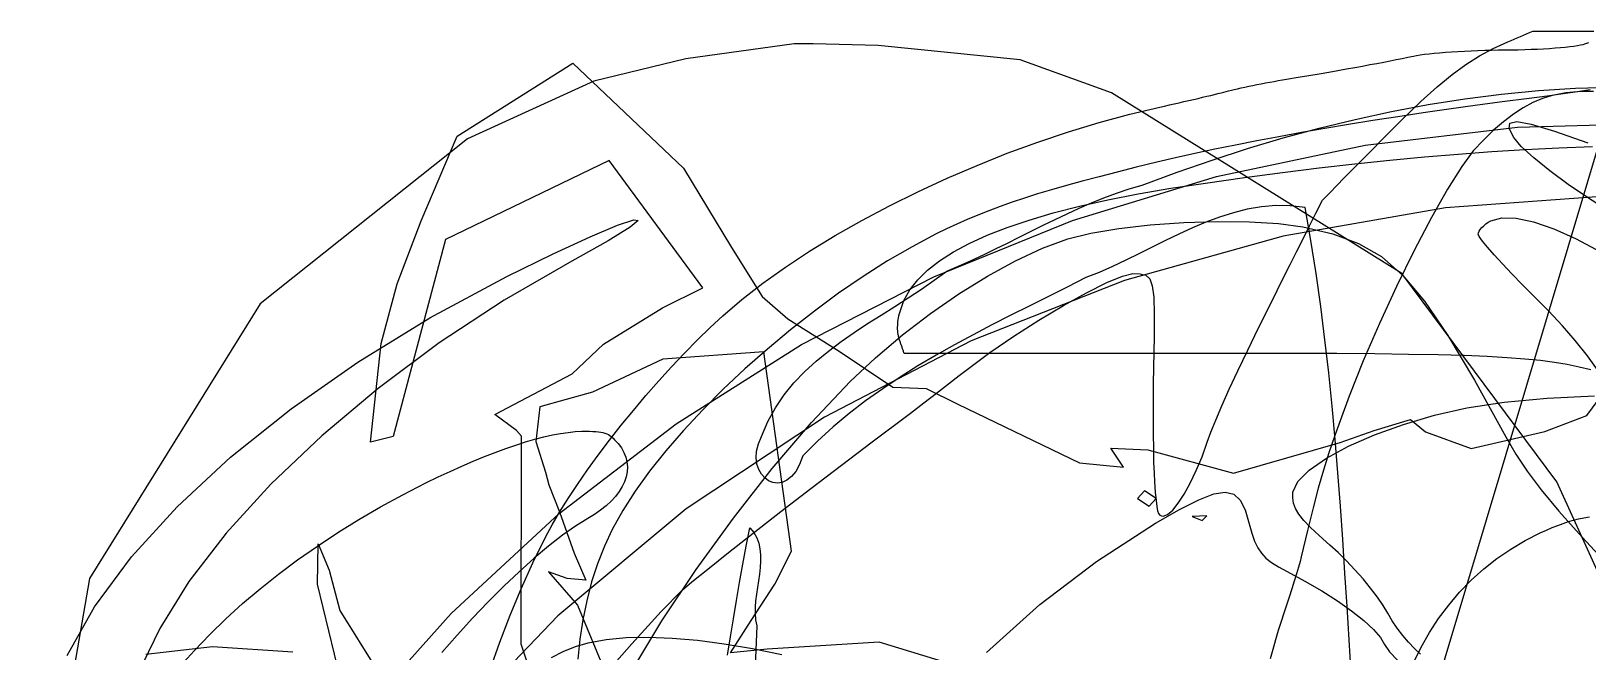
# Model space of a CAD drawing. Extents: x -75 to 75, y -75 to 75.
# Drawn here: x -74.8 to -2.5, y 46.6 to 75.5 of the extents above; entities that cross this region are included whole.
import ezdxf

# ---------------------------------------------------------------- set-up
doc = ezdxf.new("R2010")
doc.units = 0
for name, color, linetype in [('butterfly', 7, 'CONTINUOUS'), ('crown', 7, 'CONTINUOUS'), ('darth', 7, 'CONTINUOUS'), ('heart', 7, 'CONTINUOUS'), ('hellokitty', 7, 'CONTINUOUS'), ('ironman', 7, 'CONTINUOUS'), ('jackskellington', 7, 'CONTINUOUS'), ('mushroom', 7, 'CONTINUOUS'), ('nes', 7, 'CONTINUOUS'), ('skullbones', 7, 'CONTINUOUS'), ('star', 7, 'CONTINUOUS'), ('stormtrooper', 7, 'CONTINUOUS'), ('thundercats', 7, 'CONTINUOUS'), ('wolf', 7, 'CONTINUOUS')]:
    doc.layers.add(name, color=color, linetype=linetype)

msp = doc.modelspace()

# ---------------------------------------------------------------- linework, layer by layer
at = {"layer": 'butterfly', "color": 7}
msp.add_lwpolyline([(-69.470214, 46.529691), (-66.378142, 46.890264), (-62.6514, 46.629189)], dxfattribs=at)
at = {"layer": 'crown', "color": 7}
msp.add_lwpolyline([(-10.571885, 46.157477), (-10.233446, 46.855542), (-9.850021, 47.531837), (-9.42364, 48.18346), (-8.956332, 48.807521), (-8.450126, 49.401122), (-7.907053, 49.961364), (-7.329143, 50.485349), (-6.718425, 50.970176), (-6.07693, 51.41296), (-5.406685, 51.810789), (-4.709723, 52.160772), (-4.418525, 52.291896), (-4.145683, 52.409337), (-3.887296, 52.513816), (-3.639465, 52.606071), (-3.39829, 52.686815), (-3.159871, 52.756775), (-2.920309, 52.816677), (-2.675704, 52.867245), (-2.422157, 52.909209)], dxfattribs=at)
at = {"layer": 'darth', "color": 7}
for points in [[(-1.645409, 67.195165), (-2.509278, 67.743785), (-3.401168, 68.358028), (-4.255491, 68.991047), (-5.00666, 69.596004), (-5.589087, 70.126037), (-5.937185, 70.534306), (-6.148706, 70.952336), (-6.121158, 71.206017), (-5.79807, 71.281139), (-5.122965, 71.163506), (-4.039368, 70.838919), (-2.490807, 70.293175)], [(-46.908249, 45.753289), (-45.503169, 48.069795), (-43.908836, 50.463361), (-42.181382, 52.853145), (-40.376946, 55.158311), (-38.55166, 57.298027), (-36.761666, 59.191456), (-35.583676, 60.299477), (-34.332257, 61.359879), (-33.031828, 62.356649), (-31.706797, 63.27378), (-30.381578, 64.095248), (-29.080581, 64.805045), (-27.828222, 65.387151), (-26.648909, 65.825555), (-25.586177, 66.094275), (-24.283146, 66.314036), (-22.816934, 66.480889), (-21.264662, 66.590896), (-19.703452, 66.640105), (-18.210423, 66.624582), (-16.862696, 66.540379), (-15.737391, 66.383553), (-14.337988, 66.054389), (-13.143793, 65.618175), (-12.083559, 65.001288), (-11.086039, 64.130102), (-10.079984, 62.93101), (-8.994146, 61.330381), (-7.757279, 59.2546), (-6.298135, 56.630052), (-5.836133, 55.828428), (-5.31194, 55.031407), (-4.66524, 54.169286), (-3.835718, 53.172359), (-2.763059, 51.970913), (-1.386946, 50.495238)], [(-1.960788, 59.636644), (-2.514338, 60.391092), (-3.077731, 61.098355), (-3.670768, 61.784336), (-4.31325, 62.474959), (-5.02498, 63.196138), (-5.540449, 63.712509), (-6.021336, 64.206389), (-6.457117, 64.666101), (-6.837266, 65.079963), (-7.151259, 65.436297), (-7.388571, 65.723433), (-7.538676, 65.929681), (-7.59105, 66.043371), (-7.579061, 66.111652), (-7.544702, 66.187756), (-7.490379, 66.269129), (-7.418505, 66.35322), (-7.331486, 66.437472), (-7.231733, 66.519342), (-7.121656, 66.596264), (-7.003661, 66.665702), (-6.491978, 66.810688), (-5.822854, 66.792372), (-5.012559, 66.61729), (-4.077364, 66.291972), (-3.033541, 65.822947), (-1.897359, 65.216742)]]:
    msp.add_lwpolyline(points, dxfattribs=at)
at = {"layer": 'heart', "color": 7}
msp.add_lwpolyline([(-0.617346, 47.258996), (-3.933457, 54.535037), (-11.138943, 64.209971), (-24.615054, 72.606082), (-28.866028, 74.149482), (-35.462972, 74.810943), (-38.479222, 74.890318), (-39.361166, 74.890318), (-44.38825, 74.193582), (-48.66568, 73.161707), (-54.53943, 70.480596), (-64.170264, 62.807679), (-72.098944, 50.037121), (-74.674222, 35.096982), (-72.733944, 22.070662), (-71.825541, 18.578162), (-70.42325, 14.935732), (-68.650541, 10.966988), (-58.605194, -3.937902), (-43.850264, -18.525263)], dxfattribs=at)
at = {"layer": 'hellokitty', "color": 7}
msp.add_lwpolyline([(-50.634042, 46.379518), (-50.08475, 46.658148), (-49.51791, 46.881699), (-48.932812, 47.051086), (-48.095064, 47.206133), (-47.161473, 47.294463), (-46.138984, 47.317605), (-45.034539, 47.277126), (-43.855087, 47.174549), (-42.607569, 47.011422), (-41.298932, 46.789279), (-39.936124, 46.509665)], dxfattribs=at)
at = {"layer": 'ironman', "color": 7}
for points in [[(-13.480623, 45.640022), (-13.579134, 47.19196), (-13.676704, 48.744278), (-13.775682, 50.296672), (-13.878414, 51.848824), (-13.98725, 53.400442), (-14.104536, 54.951208), (-14.23262, 56.500817), (-14.373851, 58.048964), (-14.530576, 59.595344), (-14.705143, 61.13965), (-14.8999, 62.681574), (-15.117194, 64.220811), (-15.359374, 65.757048), (-15.628786, 67.289986), (-16.314859, 67.364871), (-16.990018, 67.370628), (-17.655177, 67.314094), (-18.311252, 67.202122), (-18.959158, 67.041552), (-19.599808, 66.839238), (-20.234118, 66.602019), (-20.863001, 66.336747), (-21.487375, 66.050263), (-22.108152, 65.749417), (-22.726247, 65.441047), (-23.342575, 65.132008), (-23.958052, 64.829144), (-24.573591, 64.539296), (-25.190107, 64.269319), (-25.808516, 64.026049), (-26.673533, 63.588582), (-27.545143, 63.152473), (-28.420695, 62.715141), (-29.297543, 62.274), (-30.173033, 61.826474), (-31.044521, 61.369971), (-31.909354, 60.901912), (-32.764885, 60.419709), (-33.608464, 59.920783), (-34.437444, 59.40255), (-35.249172, 58.862424), (-36.041003, 58.297819), (-36.810287, 57.70616), (-37.554374, 57.084856), (-38.270615, 56.431331), (-38.956361, 55.742991), (-39.106461, 55.339577), (-39.284077, 55.019393), (-39.482449, 54.777743), (-39.694826, 54.609931), (-39.914455, 54.511269), (-40.13458, 54.477058), (-40.348445, 54.502599), (-40.549297, 54.583218), (-40.730382, 54.714206), (-40.884943, 54.890875), (-41.006228, 55.108524), (-41.087486, 55.362468), (-41.121957, 55.648006), (-41.102878, 55.960449), (-41.023517, 56.295105), (-40.877106, 56.647273), (-40.584755, 57.33946), (-40.232116, 57.982032), (-39.825097, 58.579575), (-39.369613, 59.136654), (-38.871579, 59.657848), (-38.336906, 60.14774), (-37.771513, 60.610898), (-37.181307, 61.051907), (-36.572204, 61.475336), (-35.950119, 61.885769), (-35.320963, 62.287775), (-34.690651, 62.685937), (-34.065097, 63.08483), (-33.450214, 63.489029), (-32.851914, 63.903108), (-32.276113, 64.331651), (-31.701156, 64.574421), (-31.132783, 64.828204), (-30.569781, 65.090832), (-30.010947, 65.360153), (-29.455076, 65.633988), (-28.900958, 65.910185), (-28.347391, 66.186579), (-27.793167, 66.460998), (-27.237079, 66.731285), (-26.677921, 66.995278), (-26.114486, 67.250805), (-25.545569, 67.495709), (-24.969963, 67.72782), (-24.386461, 67.944976), (-23.793858, 68.145018), (-23.190947, 68.325776), (-21.57328, 68.924163), (-19.941931, 69.489979), (-18.297791, 70.020816), (-16.641752, 70.514265), (-14.974707, 70.967923), (-13.297547, 71.379375), (-11.611164, 71.746213), (-9.91645, 72.06603), (-8.214297, 72.336421), (-6.505598, 72.554966), (-4.791243, 72.71927), (-3.072125, 72.826918), (-1.349135, 72.875497)], [(-42.458183, 46.478324), (-42.322778, 47.325273), (-42.184139, 48.171677), (-42.041739, 49.017435), (-41.895054, 49.86247), (-41.743551, 50.706676), (-41.586706, 51.54997), (-41.423988, 52.392254), (-41.238311, 52.175273), (-41.101055, 51.939493), (-41.00657, 51.687023), (-40.949217, 51.419987), (-40.923337, 51.140494), (-40.923295, 50.850655), (-40.943445, 50.552594), (-40.978128, 50.248415), (-41.021703, 49.940242), (-41.068523, 49.630182), (-41.112942, 49.320358), (-41.149312, 49.012874), (-41.171975, 48.709852), (-41.175305, 48.413403), (-41.153659, 48.125641), (-41.101363, 47.848685), (-41.168004, 45.97454)]]:
    msp.add_lwpolyline(points, dxfattribs=at)
at = {"layer": 'jackskellington', "color": 7}
for points in [[(-48.532229, 45.165542), (-46.906787, 47.010271), (-45.536993, 48.506458), (-44.55861, 49.4941), (-44.10732, 49.883169), (-43.376238, 50.480452), (-42.412192, 51.249358), (-41.262018, 52.153294), (-39.972544, 53.155657), (-38.590612, 54.219863), (-37.163048, 55.309306), (-35.736688, 56.3874), (-35.173037, 56.812249), (-34.574045, 57.265662), (-33.958056, 57.733631), (-33.343407, 58.20216), (-32.748446, 58.657235), (-32.191506, 59.084858), (-31.690931, 59.471022), (-31.265063, 59.801725), (-30.264326, 60.543557), (-29.153149, 61.302247), (-27.993348, 62.042118), (-26.846735, 62.72748), (-25.77512, 63.322653), (-24.840316, 63.791955), (-24.104136, 64.099704), (-23.628392, 64.210214), (-23.284958, 64.198925), (-23.026748, 64.13267), (-22.84299, 63.962832), (-22.722909, 63.640808), (-22.655733, 63.117988), (-22.630686, 62.34576), (-22.636996, 61.275529), (-22.663886, 59.85868), (-22.67708, 59.078911), (-22.684689, 58.288345), (-22.68689, 57.50879), (-22.683842, 56.762073), (-22.67572, 56.069996), (-22.66269, 55.454388), (-22.644927, 54.937055), (-22.622597, 54.539813), (-22.58463, 54.051043), (-22.550016, 53.672682), (-22.515182, 53.390779), (-22.476556, 53.191392), (-22.430566, 53.060582), (-22.373639, 52.98441), (-22.302204, 52.948932), (-22.212686, 52.940211), (-22.011183, 53.012257), (-21.77579, 53.21798), (-21.515774, 53.541745), (-21.240401, 53.967929), (-20.958939, 54.480899), (-20.680653, 55.065023), (-20.414811, 55.704682), (-20.170678, 56.384234), (-20.00619, 56.840579), (-19.780171, 57.403829), (-19.494253, 58.07043), (-19.150069, 58.836807), (-18.749248, 59.699391), (-18.293423, 60.65462), (-17.784225, 61.698921), (-17.223285, 62.828736), (-16.923061, 63.428591), (-16.622837, 64.028446), (-16.322613, 64.628298), (-16.022389, 65.228152), (-15.722165, 65.828013), (-15.42194, 66.427868), (-15.121716, 67.027723), (-14.821492, 67.627578), (-14.483635, 67.970001), (-14.145777, 68.312432), (-13.80792, 68.654858), (-13.470063, 68.997287), (-13.132205, 69.339713), (-12.794348, 69.682141), (-12.45649, 70.024567), (-12.118633, 70.366996), (-11.114302, 71.371676), (-10.246721, 72.206529), (-9.48533, 72.895419), (-8.799571, 73.462189), (-8.158884, 73.930692), (-7.53271, 74.324779), (-6.890487, 74.668297), (-6.201658, 74.985108), (-6.0581, 75.046997), (-5.914541, 75.108888), (-5.770982, 75.170774), (-5.627424, 75.232668), (-5.483865, 75.294553), (-5.340306, 75.356448), (-5.196747, 75.418333), (-5.053189, 75.480225), (-4.580576, 75.480225), (-4.107962, 75.480225), (-3.635349, 75.480225), (-3.162736, 75.480225), (-2.690123, 75.480225), (-2.21751, 75.480225)], [(-2.232262, 72.681647), (-2.747062, 72.67318), (-3.164801, 72.650405), (-3.516305, 72.612313), (-3.832402, 72.557861), (-4.143918, 72.486022), (-4.591873, 72.347087), (-5.042347, 72.156344), (-5.495665, 71.913559), (-5.952148, 71.61851), (-6.412122, 71.270965), (-6.875909, 70.870706), (-7.343833, 70.417497), (-7.816218, 69.911122), (-8.353084, 69.196663), (-9.012079, 68.141614), (-9.758418, 66.814732), (-10.557319, 65.284797), (-11.373996, 63.620578), (-12.173666, 61.890841), (-12.921545, 60.164369), (-13.58285, 58.50992), (-13.943208, 57.548183), (-14.252958, 56.685811), (-14.525685, 55.877309), (-14.774969, 55.077152), (-15.014394, 54.239844), (-15.257543, 53.31987), (-15.517996, 52.271717), (-15.809338, 51.049889), (-15.86274, 50.838999), (-15.936117, 50.573411), (-16.026178, 50.263858), (-16.129633, 49.921071), (-16.243191, 49.555788), (-16.363561, 49.178748), (-16.487455, 48.800688), (-16.61158, 48.432338), (-16.738374, 48.050632), (-16.869913, 47.634292), (-17.002373, 47.196732), (-17.131925, 46.751377), (-17.254743, 46.311649)]]:
    msp.add_lwpolyline(points, dxfattribs=at)
at = {"layer": 'mushroom', "color": 7}
for points in [[(-2.346977, 59.739554), (-2.889404, 59.867973), (-3.449608, 59.98148), (-4.046332, 60.080958), (-4.698318, 60.167304), (-5.424309, 60.241413), (-6.243047, 60.30419), (-7.173276, 60.35652), (-8.233738, 60.399299), (-9.443176, 60.433428), (-10.820332, 60.459788), (-12.38395, 60.479289), (-14.152772, 60.492836), (-16.14554, 60.501303), (-18.380998, 60.505593), (-20.877889, 60.506721), (-21.713616, 60.506637), (-22.549342, 60.506546), (-23.385069, 60.506459), (-24.220796, 60.506369), (-25.056522, 60.506284), (-25.892249, 60.506194), (-26.727975, 60.506103), (-27.563702, 60.506019), (-28.39943, 60.505931), (-29.235154, 60.505844), (-30.070882, 60.505751), (-30.90661, 60.505666), (-31.742335, 60.505576), (-32.578063, 60.505491), (-33.413787, 60.505398), (-34.249515, 60.505313), (-34.262187, 60.541689), (-34.274859, 60.578064), (-34.287531, 60.61444), (-34.300202, 60.650813), (-34.312874, 60.687191), (-34.325546, 60.723567), (-34.338218, 60.75994), (-34.350889, 60.796318), (-34.363561, 60.832694), (-34.376233, 60.869069), (-34.388905, 60.905445), (-34.401577, 60.941818), (-34.414248, 60.978193), (-34.42692, 61.014572), (-34.439592, 61.050945), (-34.452264, 61.087323), (-34.476563, 61.162211), (-34.49756, 61.238058), (-34.515256, 61.314961), (-34.529649, 61.393009), (-34.540712, 61.472297), (-34.548473, 61.552916), (-34.552932, 61.634964), (-34.554061, 61.718522), (-34.551803, 61.803699), (-34.546328, 61.890573), (-34.537551, 61.979247), (-34.525472, 62.069806), (-34.510091, 62.162347), (-34.49138, 62.256962), (-34.469366, 62.353742), (-34.444023, 62.452782), (-34.259252, 62.962018), (-33.984029, 63.45177), (-33.617682, 63.92233), (-33.159531, 64.373973), (-32.608901, 64.806987), (-31.965118, 65.221658), (-31.227508, 65.618271), (-30.395393, 65.997106), (-29.468098, 66.35845), (-28.444946, 66.702586), (-27.325263, 67.0298), (-26.108374, 67.340377), (-24.793602, 67.634594), (-23.380273, 67.912743), (-21.86771, 68.175106), (-20.255238, 68.421971), (-18.439089, 68.676798), (-16.681313, 68.909933), (-14.974592, 69.121857), (-13.311608, 69.313071), (-11.685042, 69.484052), (-10.087574, 69.635298), (-8.511888, 69.76729), (-6.950663, 69.880524), (-5.396582, 69.975489), (-3.842326, 70.052671), (-2.280576, 70.112558)], [(-67.897872, 45.948384), (-67.222711, 46.701361), (-66.510558, 47.440747), (-65.762226, 48.165863), (-64.978545, 48.876033), (-64.160341, 49.570582), (-63.308436, 50.248827), (-62.423655, 50.910093), (-61.506825, 51.553704), (-60.558767, 52.178976), (-59.580306, 52.78524), (-58.572267, 53.371813), (-57.535479, 53.938019), (-56.470759, 54.483176), (-55.900021, 54.761044), (-55.341602, 55.022963), (-54.796219, 55.268694), (-54.264588, 55.497999), (-53.747419, 55.710645), (-53.24543, 55.906392), (-52.759333, 56.085005), (-52.289845, 56.246252), (-51.83768, 56.389892), (-51.403552, 56.51569), (-50.988174, 56.623403), (-50.592265, 56.712808), (-50.216534, 56.78366), (-49.861699, 56.835721), (-49.52847, 56.868764), (-49.217569, 56.882537), (-49.02914, 56.88423), (-48.859934, 56.883665), (-48.708217, 56.880392), (-48.572259, 56.873703), (-48.450328, 56.863007), (-48.340693, 56.847739), (-48.241625, 56.827306), (-48.15139, 56.801115), (-48.068258, 56.768578), (-47.9905, 56.729115), (-47.916383, 56.682136), (-47.844177, 56.627055), (-47.772151, 56.563287), (-47.698573, 56.490245), (-47.621712, 56.407345), (-47.539839, 56.313994), (-47.385532, 56.110165), (-47.265827, 55.898882), (-47.18024, 55.681339), (-47.128286, 55.458734), (-47.10949, 55.232259), (-47.123347, 55.00312), (-47.169378, 54.772519), (-47.247102, 54.541639), (-47.356031, 54.311695), (-47.495683, 54.083874), (-47.665569, 53.859375), (-47.865205, 53.6394), (-48.094107, 53.425145), (-48.35179, 53.217813), (-48.637766, 53.018593), (-48.951552, 52.828691), (-49.515155, 52.481346), (-50.122644, 52.053057), (-50.767022, 51.551299), (-51.441291, 50.983567), (-52.138453, 50.35733), (-52.851507, 49.680073), (-53.573454, 48.95928), (-54.297301, 48.202436), (-55.016044, 47.417015), (-55.722689, 46.610503)]]:
    msp.add_lwpolyline(points, dxfattribs=at)
at = {"layer": 'nes', "color": 7}
msp.add_lwpolyline([(-73.137133, 46.465607), (-71.856233, 48.732693), (-70.138445, 51.044358), (-68.020475, 53.368957), (-65.539022, 55.674834), (-62.730789, 57.93034), (-59.63248, 60.103824), (-56.280798, 62.163648), (-52.712445, 64.07815), (-50.558347, 65.129561), (-48.828644, 65.925961), (-47.564822, 66.45749), (-46.808382, 66.714298), (-46.60081, 66.686527), (-46.983605, 66.364306), (-47.998256, 65.737784), (-49.686258, 64.797103), (-52.830566, 62.976335), (-55.84284, 60.991712), (-58.68164, 58.880215), (-61.30553, 56.678843), (-63.673076, 54.424581), (-65.742837, 52.15442), (-67.473373, 49.905343), (-68.823253, 47.71435), (-69.896155, 45.527365)], dxfattribs=at)
at = {"layer": 'skullbones', "color": 7}
for points in [[(-10.270438, 46.526369), (-10.549222, 46.78736), (-10.825768, 47.079948), (-11.09388, 47.397192), (-11.34736, 47.732144), (-11.580011, 48.077881), (-11.785636, 48.427452), (-11.997997, 48.781494), (-12.267837, 49.173704), (-12.584118, 49.591074), (-12.935808, 50.020588), (-13.311871, 50.449241), (-13.701273, 50.864009), (-14.092979, 51.251896), (-14.475955, 51.599878), (-14.974724, 52.040021), (-15.375227, 52.4176), (-15.685983, 52.744792), (-15.915512, 53.033759), (-16.072331, 53.296677), (-16.16496, 53.54571), (-16.20192, 53.793036), (-16.191729, 54.050815), (-15.968852, 54.546295), (-15.436921, 55.080985), (-14.638021, 55.634479), (-13.614238, 56.186359), (-12.407656, 56.716217), (-11.06036, 57.203635), (-9.614436, 57.628216), (-8.111969, 57.969532), (-6.384969, 58.232978), (-4.380305, 58.421209), (-2.185395, 58.534214)], [(-30.422198, 46.612459), (-27.94437, 48.830324), (-25.317913, 50.840004), (-22.570231, 52.610753), (-21.45326, 53.247241), (-20.563491, 53.701285), (-19.869178, 53.972696), (-19.33857, 54.061254), (-18.939917, 53.966769), (-18.64147, 53.689034), (-18.411481, 53.227852), (-18.218199, 52.583008), (-18.097646, 52.14328), (-17.971185, 51.778311), (-17.827644, 51.47403), (-17.655861, 51.216355), (-17.444667, 50.99121), (-17.182896, 50.784513), (-16.859381, 50.582194), (-16.462956, 50.370168), (-15.633067, 49.927509), (-14.845982, 49.466165), (-14.117924, 48.998252), (-13.465111, 48.535885), (-12.903766, 48.09119), (-12.450107, 47.676278), (-12.120356, 47.303271), (-11.930732, 46.984281), (-11.707972, 46.634802), (-11.33166, 46.256161)]]:
    msp.add_lwpolyline(points, dxfattribs=at)
at = {"layer": 'star', "color": 7}
msp.add_lwpolyline([(47.49093, -73.695502), (0.780248, -39.238596), (-45.095722, -74.904175), (-28.237284, -17.734166), (-74.804253, 16.935468), (-17.674481, 17.811548), (-0.578486, 74.904172), (17.871219, 18.275578), (75.004095, 18.891136), (29.276864, -16.983342), (47.49093, -73.695502)], dxfattribs=at)
at = {"layer": 'stormtrooper', "color": 7}
for points in [[(-53.486767, 45.812917), (-53.039862, 47.083307), (-52.558956, 48.333057), (-52.043878, 49.562838), (-51.494461, 50.773337), (-50.910544, 51.965232), (-50.606853, 52.532329), (-50.256127, 53.133155), (-49.862427, 53.762649), (-49.429803, 54.415734), (-48.962318, 55.087349), (-48.46403, 55.772421), (-47.938995, 56.465875), (-47.391272, 57.162656), (-46.824917, 57.857682), (-46.243988, 58.545884), (-45.652543, 59.222204), (-45.054641, 59.881557), (-44.454338, 60.518888), (-43.855694, 61.129123), (-43.262762, 61.707187), (-42.679603, 62.248021), (-41.787956, 63.011407), (-40.813276, 63.76949), (-39.762563, 64.518931), (-38.642823, 65.256377), (-37.461057, 65.978491), (-36.224272, 66.681913), (-34.93947, 67.363302), (-33.613652, 68.019316), (-32.253823, 68.646603), (-30.866986, 69.241821), (-29.460142, 69.801617), (-28.0403, 70.322653), (-26.614458, 70.801573), (-25.189621, 71.235041), (-23.772794, 71.619704), (-22.370977, 71.952218), (-22.151708, 72.000569), (-21.9286, 72.050251), (-21.703233, 72.100899), (-21.477189, 72.152136), (-21.252048, 72.203588), (-21.029392, 72.25489), (-20.810801, 72.305665), (-20.597857, 72.355545), (-20.39214, 72.404155), (-20.195232, 72.451125), (-20.008712, 72.49608), (-19.834163, 72.538653), (-19.673166, 72.578464), (-19.5273, 72.61515), (-19.398148, 72.648339), (-19.28729, 72.677648), (-19.177887, 72.706152), (-19.053003, 72.73696), (-18.914075, 72.769785), (-18.76254, 72.804332), (-18.599835, 72.840312), (-18.427398, 72.87743), (-18.246666, 72.915392), (-18.059075, 72.953915), (-17.866065, 72.992698), (-17.66907, 73.03145), (-17.46953, 73.069883), (-17.268881, 73.107704), (-17.06856, 73.144621), (-16.870005, 73.180342), (-16.674654, 73.21457), (-16.483942, 73.247023), (-15.953461, 73.336146), (-15.45153, 73.421106), (-14.976674, 73.502163), (-14.527419, 73.579596), (-14.102293, 73.653668), (-13.699822, 73.72465), (-13.318531, 73.792818), (-12.956948, 73.858432), (-12.613599, 73.921771), (-12.28701, 73.983095), (-11.975707, 74.042678), (-11.678218, 74.100793), (-11.393067, 74.157703), (-11.118782, 74.213679), (-10.85389, 74.268997), (-10.596915, 74.323915), (-10.452869, 74.35177), (-10.28237, 74.378977), (-10.087601, 74.405364), (-9.870745, 74.430793), (-9.633984, 74.455148), (-9.3795, 74.478262), (-9.109476, 74.499993), (-8.826094, 74.520172), (-8.531537, 74.538686), (-8.227988, 74.555365), (-7.917628, 74.570069), (-7.60264, 74.582656), (-7.285207, 74.592986), (-6.967511, 74.600916), (-6.651735, 74.606278), (-6.340061, 74.608818), (-6.031203, 74.611358), (-5.72369, 74.616721), (-5.419426, 74.624651), (-5.120315, 74.635009), (-4.828261, 74.647624), (-4.545169, 74.662356), (-4.272944, 74.679063), (-4.013487, 74.697605), (-3.768705, 74.717813), (-3.5405, 74.739572), (-3.330778, 74.762714), (-3.141443, 74.787098), (-2.974398, 74.812583), (-2.831547, 74.839027), (-2.714795, 74.866261), (-2.626047, 74.894145), (-2.444044, 74.948851)], [(-2.377176, 72.748596), (-2.970969, 72.655414), (-3.639039, 72.558931), (-4.385024, 72.458045), (-5.212563, 72.351664), (-6.475948, 72.189375), (-7.719606, 72.023211), (-8.942557, 71.853336), (-10.143824, 71.679927), (-11.322426, 71.503141), (-12.477385, 71.323153), (-13.607721, 71.140127), (-14.712455, 70.954235), (-15.790608, 70.765643), (-16.8412, 70.574514), (-17.863252, 70.381025), (-18.855785, 70.185346), (-19.81782, 69.987633), (-20.748377, 69.788062), (-21.646478, 69.586798), (-22.511143, 69.38401), (-23.468565, 69.151696), (-24.363381, 68.929229), (-25.199955, 68.7152), (-25.982648, 68.508196), (-26.715825, 68.306793), (-27.403847, 68.109576), (-28.051078, 67.915128), (-28.661879, 67.722037), (-29.240618, 67.528882), (-29.791652, 67.334247), (-30.319348, 67.136714), (-30.828065, 66.934866), (-31.322168, 66.727297), (-31.806021, 66.512571), (-32.283987, 66.289291), (-32.760426, 66.056026), (-33.882818, 65.462092), (-35.017871, 64.799262), (-36.15767, 64.074758), (-37.294306, 63.295799), (-38.419868, 62.469602), (-39.526447, 61.603381), (-40.606131, 60.704353), (-41.651007, 59.77974), (-42.653167, 58.836756), (-43.604702, 57.882616), (-44.497698, 56.924542), (-45.324248, 55.969748), (-46.076435, 55.025455), (-46.746358, 54.098874), (-47.326096, 53.197225), (-47.807745, 52.327732), (-48.173118, 51.542875), (-48.493276, 50.726454), (-48.768121, 49.882116), (-48.99756, 49.013515), (-49.181501, 48.1243), (-49.319849, 47.218113), (-49.412511, 46.298613)]]:
    msp.add_lwpolyline(points, dxfattribs=at)
at = {"layer": 'thundercats', "color": 7}
for points in [[(-59.839837, 43.327866), (-55.285922, 48.420098), (-50.271296, 53.063965), (-44.837576, 57.235684), (-39.02638, 60.911487), (-32.879326, 64.067587), (-26.438035, 66.680214), (-19.744122, 68.725591), (-12.839206, 70.179936), (-5.764906, 71.019474), (1.437162, 71.220433)], [(-1.446973, 67.824343), (-9.100958, 67.268396), (-16.64907, 65.95413), (-24.020894, 63.890216), (-31.146016, 61.085316), (-37.954023, 57.548096), (-44.3745, 53.287209), (-50.337034, 48.311329), (-55.771212, 42.629109), (-60.606618, 36.249216), (-62.934082, 32.507302), (-64.986292, 28.639582), (-66.762353, 24.661934), (-68.261377, 20.590246), (-69.482465, 16.440391), (-70.424734, 12.228239), (-71.087288, 7.969703), (-71.469236, 3.680631), (-71.569687, -0.623061), (-71.38775, -4.925538), (-70.922532, -9.210885), (-70.173142, -13.46324)]]:
    msp.add_lwpolyline(points, dxfattribs=at)
at = {"layer": 'wolf', "color": 7}
for points in [[(-50.924892, 43.622966), (-52.037906, 46.995745), (-52.02117, 56.652413), (-52.264121, 56.915557), (-53.265191, 57.66725), (-49.670002, 59.550928), (-48.217545, 60.928892), (-45.472387, 62.628398), (-43.5977, 63.555991), (-47.946477, 69.463941), (-55.558453, 65.803022), (-57.981192, 56.646407), (-59.042111, 56.383153), (-58.551118, 60.971349), (-57.802407, 63.735544), (-56.680213, 66.671739), (-55.01366, 70.596095), (-49.645062, 73.985186), (-44.50264, 69.10507), (-42.268947, 65.421105), (-40.851384, 63.145542), (-39.655583, 62.1045), (-37.277477, 60.612456), (-34.773664, 58.938099), (-33.228071, 58.868201), (-31.750847, 58.152593), (-26.112413, 55.413815), (-24.069543, 55.2121), (-24.649322, 56.096957), (-22.92507, 56.019343), (-18.944981, 54.938965), (-13.992048, 56.356054), (-12.413207, 56.926772), (-10.72824, 57.433595), (-10.026533, 56.860038), (-7.918938, 56.082818), (-4.48731, 56.872238), (-2.532175, 57.622633), (-2.016697, 58.324342)], [(-28.406217, 44.943252), (-35.418073, 47.081749), (-40.610587, 46.761342), (-42.319434, 46.585012), (-41.354587, 48.096185), (-40.258419, 49.778916), (-39.483894, 51.30727), (-40.776164, 60.578039), (-45.466169, 60.231315), (-48.729059, 58.710168), (-51.16736, 58.018797), (-51.354996, 56.411609), (-50.91439, 54.985552), (-50.750543, 54.39488), (-50.259925, 53.138599), (-49.573307, 51.22358), (-49.031062, 49.960859), (-49.908195, 50.047018), (-50.774174, 50.350506), (-49.429345, 48.807075), (-47.627932, 44.463762)], [(-22.541618, 53.763244), (-23.088606, 54.114097), (-23.418752, 53.763244), (-22.871764, 53.412391), (-22.541618, 53.763244)], [(-20.195285, 52.950357), (-20.867755, 52.922643), (-20.40726, 52.738366), (-20.195285, 52.950343), (-20.195285, 52.95036)], [(-60.44379, 45.441434), (-61.499411, 49.781789), (-61.463764, 51.658123), (-60.962859, 50.430135), (-60.464903, 48.55765), (-57.03038, 43.039895)]]:
    msp.add_lwpolyline(points, dxfattribs=at)

doc.saveas('drawing.dxf')
